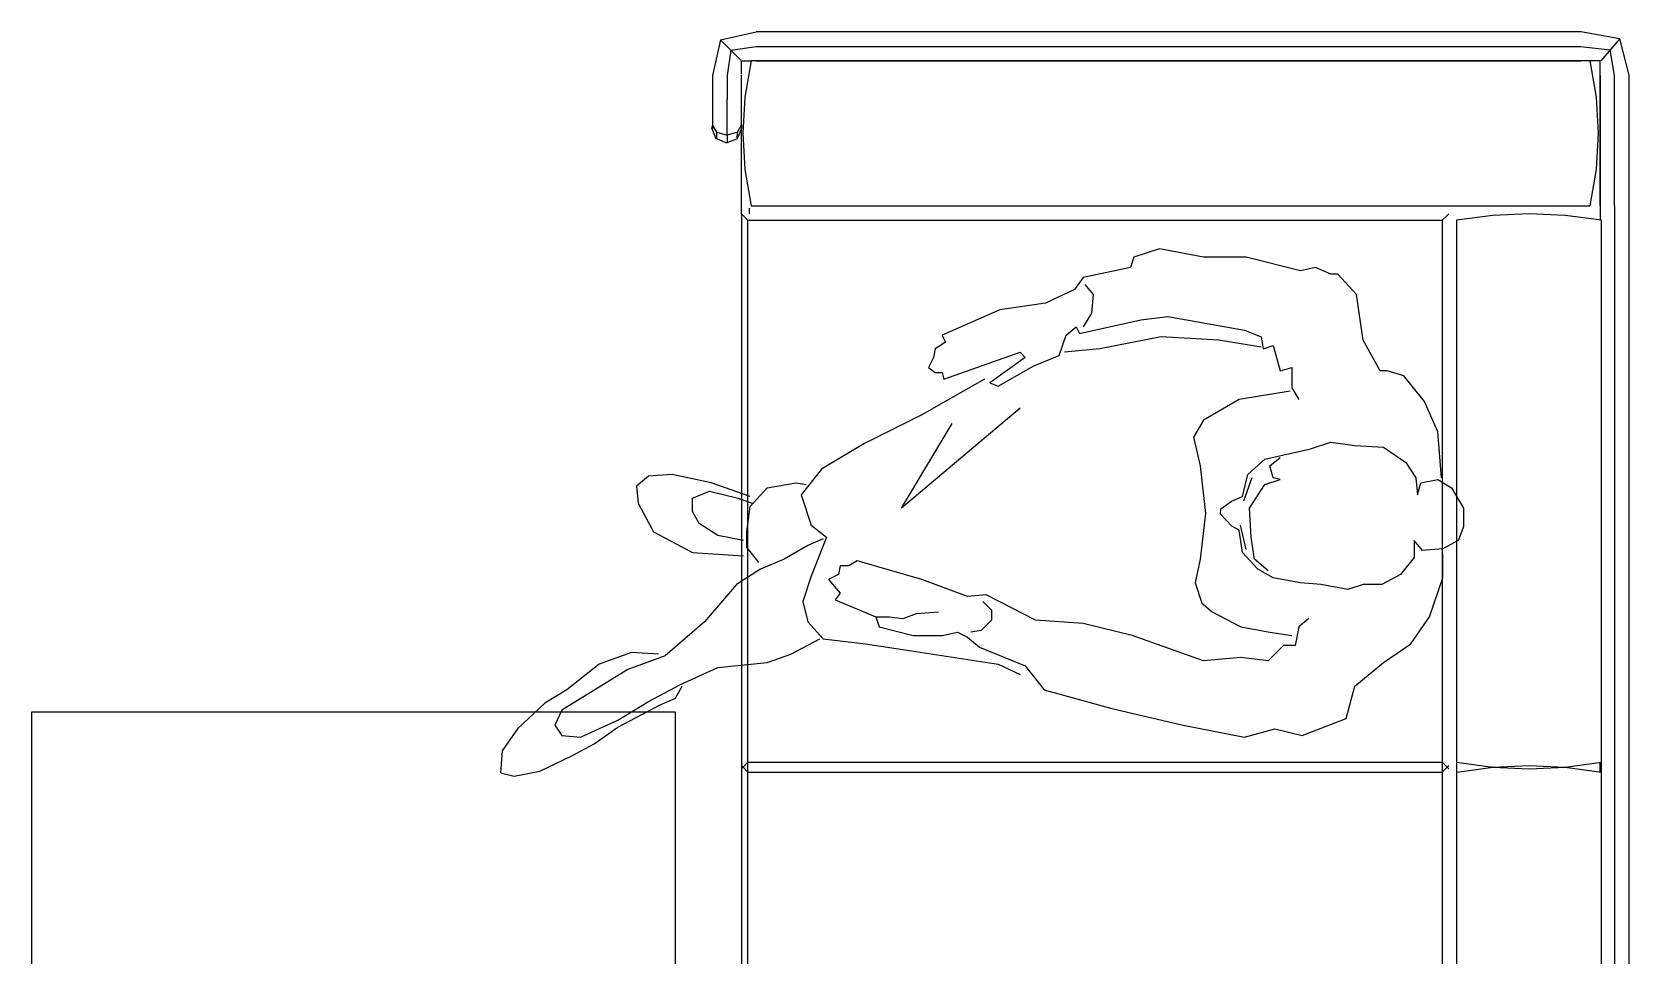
# Model space of a CAD drawing. Header units: millimetres. Extents: x 1531071 to 1560283, y -701792 to -691067.
# Drawn here: x 1547913.2 to 1548062.2, y -696858.6 to -696772.5 of the extents above; entities that cross this region are included whole.
import ezdxf

# ---------------------------------------------------------------- set-up
doc = ezdxf.new("R2010")
doc.units = ezdxf.units.MM
doc.header["$LTSCALE"] = 20
doc.header["$MEASUREMENT"] = 0
doc.layers.add('mebel', color=21, linetype='Continuous')
doc.layers.add('PLEPO', color=8, linetype='Continuous')
doc.layers.add('wall ext', color=30, linetype='Continuous', lineweight=30)

# ---------------------------------------------------------------- blocks, each defined once
blk = doc.blocks.new('werr')
at = {"layer": 'mebel'}
for p, q in [((1475475.3, -813349.8), (1475511.7, -813343.3)), ((1475511.7, -813343.3), (1476281.1, -813343.3)), ((1476314.3, -813350.7), (1476281.1, -813343.3)), ((1475466.6, -813383.8), (1475475.3, -813349.8)), ((1475475.3, -813349.8), (1475477.9, -813352.8)), ((1475477.9, -813352.8), (1475493, -813370.2)), ((1475480.1, -813383.9), (1475484.2, -813360)), ((1475511.6, -813356.8), (1475484.2, -813360)), ((1476281, -813356.8), (1475511.6, -813356.8)), ((1476304.7, -813360.2), (1476281, -813356.8)), ((1476311.5, -813353.5), (1476295.2, -813369.8)), ((1476311.5, -813353.5), (1476314.3, -813350.7)), ((1476314.3, -813350.7), (1476321.6, -813383.9)), ((1475493.7, -813370.4), (1475502.8, -813370.4)), ((1475493.7, -813505.5), (1475493.7, -813370.4)), ((1475497.1, -813404.1), (1475502.8, -813370.4)), ((1475502.8, -813370.4), (1476285.7, -813370.4)), ((1476281, -813370.3), (1475511.6, -813370.3)), ((1476294.6, -813370.4), (1476285.7, -813370.4)), ((1476285.7, -813370.4), (1476291.5, -813404.1)), ((1476294.6, -813382.8), (1476294.6, -813370.4)), ((1476304.7, -813360.2), (1476308.1, -813383.9)), ((1475466.6, -813505.5), (1475466.6, -813383.8)), ((1475480.1, -813505.5), (1475480.1, -813383.9)), ((1475493.6, -813383.9), (1475493.6, -813505.5)), ((1476294.6, -813430), (1476294.6, -813383.8)), ((1476308.1, -813383.9), (1476308.1, -813406.4)), ((1476321.6, -813383.9), (1476321.6, -813395.1)), ((1475495.2, -813437.9), (1475497.1, -813404.1)), ((1476291.5, -813404.1), (1476293.4, -813437.9)), ((1476321.6, -813395.1), (1476321.6, -813406.4)), ((1476308.1, -813439.6), (1476308.1, -813406.4)), ((1476321.6, -813406.4), (1476321.6, -813430)), ((1476294.6, -813430), (1476294.6, -813433.4)), ((1476298.5, -813436.8), (1476294.6, -813430)), ((1476294.6, -813433.4), (1476298.6, -813443)), ((1476294.6, -813433.5), (1476298.6, -813443)), ((1476294.6, -813513), (1476294.6, -813433.5)), ((1476317.6, -813436.8), (1476321.6, -813430)), ((1476322.4, -813433.4), (1476318.5, -813442.9)), ((1476321.6, -813430), (1476321.6, -813433.4)), ((1476322.4, -813433.4), (1476321.6, -813431.3)), ((1476321.6, -813433.4), (1476322.4, -813433.4)), ((1475497.1, -813471.7), (1475495.2, -813437.9)), ((1476293.4, -813437.9), (1476291.5, -813471.7)), ((1476298.5, -813436.8), (1476308.1, -813439.6)), ((1476298.6, -813443), (1476298.5, -813436.8)), ((1476298.6, -813443), (1476308.1, -813446.9)), ((1476303.8, -813445.1), (1476308.1, -813446.9)), ((1476317.6, -813436.8), (1476308.1, -813439.6)), ((1476308.1, -813439.6), (1476308.1, -813446.9)), ((1476308.1, -813446.9), (1476308.2, -813446.9)), ((1476308.1, -813446.9), (1476309, -813446.9)), ((1476309, -813446.9), (1476318.5, -813442.9)), ((1476317.7, -813442.9), (1476317.6, -813436.8)), ((1476318.5, -813442.9), (1476317.7, -813442.9)), ((1475502.8, -813505.5), (1475497.1, -813471.7)), ((1476291.5, -813471.7), (1476285.7, -813505.5)), ((1475466.6, -815176.2), (1475466.6, -813505.5)), ((1475480.1, -813505.5), (1475480.1, -815176.2)), ((1475493.7, -813505.5), (1475493.7, -813518.8)), ((1476285.7, -813505.5), (1475502.8, -813505.5)), ((1476287.4, -813507.7), (1476287.4, -813513)), ((1475492.3, -813519), (1475526.1, -813514.5)), ((1475492.3, -814322.6), (1475492.3, -813519)), ((1475526.1, -813514.5), (1475559.9, -813513)), ((1475559.9, -813513), (1475593.7, -813514.5)), ((1475593.7, -813514.5), (1475627.5, -813519)), ((1475627.5, -813519), (1475627.5, -814322.6)), ((1475634.9, -813513), (1475636.4, -813514.5)), ((1475636.4, -813514.5), (1475640.9, -813519)), ((1476288.7, -813519), (1475640.9, -813519)), ((1475640.9, -813519), (1475640.9, -814322.6)), ((1476288.7, -813519), (1476293.2, -813514.5)), ((1476288.7, -814322.6), (1476288.7, -813519)), ((1476293.2, -813514.5), (1476294.7, -813513)), ((1476294.7, -813513), (1476294.7, -814328.5)), ((1475526.1, -814029.4), (1475492.3, -814024.9)), ((1475526.1, -814029.5), (1475492.3, -814034)), ((1475493.7, -814033.8), (1475493.7, -814025.1)), ((1475559.9, -814028), (1475526.1, -814029.5)), ((1475559.9, -814030.9), (1475526.1, -814029.4)), ((1475593.7, -814029.5), (1475559.9, -814028)), ((1475593.7, -814029.4), (1475559.9, -814030.9)), ((1475593, -814029.5), (1475593.7, -814029.4)), ((1475593.7, -814029.5), (1475593, -814029.5)), ((1475627.5, -814024.9), (1475593.7, -814029.4)), ((1475627.4, -814034), (1475593.7, -814029.5)), ((1475634.9, -814028), (1475636.4, -814029.5)), ((1475636.4, -814029.4), (1475634.9, -814030.9)), ((1475640.9, -814024.9), (1475636.4, -814029.4)), ((1475636.4, -814029.5), (1475640.9, -814034)), ((1476288.7, -814024.9), (1475640.9, -814024.9)), ((1476293.2, -814029.4), (1476288.7, -814024.9)), ((1476293.2, -814029.5), (1476288.7, -814034)), ((1476294.7, -814028), (1476293.2, -814029.5)), ((1476294.7, -814030.9), (1476293.2, -814029.4)), ((1476288.7, -814034), (1475640.9, -814034))]:
    blk.add_line(p, q, dxfattribs=at)

msp = doc.modelspace()

# ---------------------------------------------------------------- linework, layer by layer
at = {"ltscale": 0.5}
msp.add_lwpolyline([(1547973.18, -696835.91), (1547973.18, -696915.91), (1547913.18, -696915.91), (1547913.18, -696835.91)], close=True, dxfattribs=at)
at = {"layer": 'PLEPO', "color": 1}
for p, q in [((1548011.4, -696796.01, -45.43), (1548012.19, -696796.96, -45.43)), ((1548012.19, -696796.96, -45.43), (1548012.03, -696798.7, -45.43)), ((1548012.03, -696798.7, -45.43), (1548011.24, -696799.97, -45.43)), ((1548026.98, -696814.05, -45.43), (1548026.21, -696816.23, -45.43)), ((1548025.9, -696818.49, -45.43), (1548026.44, -696820.74, -45.43)), ((1548001.89, -696825.61, -45.43), (1548002.69, -696826.4, -45.43)), ((1548002.69, -696826.4, -45.43), (1548002.69, -696827.35, -45.43)), ((1547991.91, -696827.03, -45.43), (1547993.18, -696827.03, -45.43)), ((1547993.18, -696827.03, -45.43), (1547994.45, -696827.19, -45.43)), ((1547994.45, -696827.19, -45.43), (1547995.71, -696826.72, -45.43)), ((1547995.71, -696826.72, -45.43), (1547997.77, -696826.56, -45.43)), ((1548002.69, -696827.35, -45.43), (1548001.73, -696828.3, -45.43)), ((1548001.73, -696828.3, -45.43), (1548000.78, -696828.46, -45.43))]:
    msp.add_line(p, q, dxfattribs=at)
at = {"layer": 'PLEPO', "color": 1, "elevation": -45.43}
for points in [[(1548044.67, -696814.05), (1548044.35, -696809.78), (1548043.08, -696806.93), (1548041.18, -696804.56), (1548039.6, -696804.08), (1548038.96, -696804.08), (1548037.38, -696801.23), (1548036.74, -696796.96), (1548035, -696795.06), (1548034.37, -696795.06), (1548032.94, -696794.43), (1548031.52, -696794.74), (1548026.45, -696793.48), (1548022.49, -696793.48), (1548018.37, -696792.69), (1548015.99, -696793.48), (1548015.68, -696794.43), (1548011.24, -696795.38), (1548010.45, -696796.49), (1548007.75, -696797.75), (1548003.48, -696798.38), (1547998.09, -696800.76), (1547998.41, -696801.39), (1547997.46, -696802.03), (1547997.3, -696802.82), (1547996.82, -696803.77), (1547997.46, -696804.24), (1547998.09, -696804.24), (1547998.25, -696804.87), (1548005.38, -696802.34), (1548005.85, -696802.82), (1548002.53, -696805.19), (1548003.32, -696805.51), (1548006.65, -696803.61), (1548009.02, -696802.66), (1548009.66, -696800.76), (1548010.61, -696799.97), (1548010.92, -696800.6), (1548016.63, -696799.33), (1548019.16, -696799.02), (1548026.29, -696800.28), (1548027.87, -696800.92), (1548028.03, -696802.03), (1548028.98, -696801.71), (1548029.62, -696804.08), (1548030.72, -696803.77), (1548030.72, -696805.67), (1548031.36, -696806.77)], [(1548027.87, -696801.87), (1548023.91, -696801.23), (1548018.53, -696800.92), (1548012.82, -696802.03), (1548009.5, -696802.34)], [(1548002.05, -696804.87), (1547996.19, -696808.2), (1547990.8, -696810.89), (1547986.84, -696813.26), (1547984.94, -696815.64), (1547985.89, -696818.49), (1547987.32, -696819.59), (1547985.89, -696823.23), (1547985.1, -696825.61), (1547985.58, -696827.51), (1547987, -696829.09), (1547990.96, -696829.57), (1547995.24, -696830.2), (1548003.32, -696831.47), (1548005.38, -696832.42)], [(1548030.57, -696805.98), (1548025.81, -696806.77), (1548022.49, -696808.67), (1548021.54, -696810.26), (1548022.17, -696812.95), (1548022.65, -696817.38), (1548022.17, -696821.65), (1548021.7, -696823.87), (1548022.33, -696825.77), (1548023.28, -696826.56), (1548025.97, -696827.98), (1548028.67, -696828.46), (1548030.72, -696828.77)], [(1548005.38, -696807.57), (1547994.29, -696816.9), (1547999.04, -696808.99)], [(1548028.51, -696822.76), (1548027.24, -696821.65), (1548026.92, -696819.59), (1548026.76, -696816.9), (1548028.19, -696814.69), (1548029.62, -696814.21), (1548028.98, -696814.05), (1548028.67, -696812.95), (1548029.62, -696812.16)], [(1547980.19, -696815.8), (1547976.55, -696814.53), (1547972.9, -696813.74), (1547970.69, -696813.9), (1547969.58, -696814.85), (1547969.73, -696816.43), (1547971.16, -696819.12), (1547974.8, -696821.02), (1547979.56, -696821.34)], [(1547980.98, -696821.97), (1547979.87, -696820.54), (1547979.87, -696819.12), (1547980.19, -696816.75), (1547981.77, -696815), (1547984.47, -696814.53), (1547985.42, -696814.69)], [(1547979.56, -696819.91), (1547977.18, -696819.44), (1547975.44, -696818.33), (1547974.8, -696817.22), (1547974.8, -696815.95), (1547976.39, -696815.32), (1547979.08, -696815.95), (1547980.35, -696816.43)], [(1547987, -696819.75), (1547985.58, -696820.39), (1547983.36, -696821.65), (1547981.14, -696822.6), (1547978.92, -696824.03), (1547975.91, -696827.51), (1547972.27, -696830.67), (1547968.78, -696831.94), (1547962.61, -696835.74), (1547961.97, -696837.16), (1547962.61, -696838.11), (1547964.35, -696838.27), (1547967.83, -696836.69), (1547970.69, -696834.95), (1547973.7, -696833.36), (1547977.18, -696831.78), (1547981.77, -696831.31), (1547983.99, -696830.52), (1547986.69, -696829.09)], [(1548032.31, -696827.19), (1548031.36, -696827.98), (1548031.04, -696829.72), (1548029.93, -696829.72), (1548028.51, -696831.15), (1548025.97, -696830.83), (1548022.49, -696831.15), (1548015.83, -696828.77), (1548011.24, -696827.67), (1548006.8, -696827.35), (1548002.21, -696824.98), (1548000.47, -696825.13), (1547996.19, -696823.55), (1547990.17, -696821.81), (1547989.38, -696822.29), (1547988.59, -696822.29), (1547988.43, -696823.08), (1547987.48, -696823.55), (1547988.59, -696824.82), (1547988.11, -696825.45), (1547991.91, -696827.03), (1547992.23, -696827.98), (1547995.4, -696828.77), (1547998.09, -696828.77), (1547999.52, -696828.46), (1548000.47, -696828.93), (1548001.58, -696829.88), (1548005.85, -696831.62), (1548007.6, -696833.84), (1548013.93, -696835.58), (1548020.59, -696837.16), (1548026.29, -696838.27), (1548029.14, -696837.48), (1548031.68, -696838.11), (1548035.79, -696836.53), (1548036.59, -696833.52), (1548039.28, -696831.31), (1548041.81, -696829.57), (1548043.56, -696827.03), (1548044.82, -696823.39), (1548044.82, -696821.18)], [(1547971.64, -696830.52), (1547969.1, -696830.36), (1547966.09, -696831.47), (1547963.08, -696833.84), (1547961.02, -696835.11), (1547958.49, -696837.48), (1547957.06, -696839.54), (1547956.9, -696841.6), (1547958.17, -696841.91), (1547960.55, -696841.44), (1547963.56, -696840.01), (1547965.62, -696838.9), (1547967.83, -696837.32), (1547971.79, -696835.26), (1547973.22, -696834.63), (1547973.85, -696833.52)]]:
    msp.add_lwpolyline(points, dxfattribs=at)
msp.add_lwpolyline([(1548024.1, -696816.96), (1548025.08, -696816.25), (1548026.13, -696815.8), (1548026.61, -696813.74), (1548028.19, -696812.31), (1548032.47, -696811.36), (1548034.37, -696810.73), (1548036.59, -696811.05), (1548039.28, -696811.21), (1548041.34, -696812.63), (1548042.29, -696814.05), (1548042.45, -696815.64), (1548042.76, -696814.53), (1548044.35, -696814.21), (1548045.62, -696815), (1548046.73, -696816.9), (1548046.73, -696818.64), (1548046.25, -696819.91), (1548044.82, -696820.7), (1548042.92, -696820.86), (1548042.13, -696819.91), (1548042.13, -696821.49), (1548040.86, -696823.08), (1548039.12, -696824.03), (1548037.38, -696824.03), (1548035.95, -696824.5), (1548033.42, -696824.03), (1548031.52, -696823.87), (1548028.98, -696823.39), (1548027.56, -696822.6), (1548026.13, -696821.02), (1548025.81, -696818.96), (1548025.11, -696818.57), (1548024.06, -696817.47)], close=True, dxfattribs=at)

# ---------------------------------------------------------------- block references
at = {"layer": 'wall ext', "color": 0, "lineweight": -3, "xscale": -0.1, "yscale": 0.1, "zscale": 0.1}
msp.add_blockref('werr', (1695608.84, -615438.12), dxfattribs=at)

doc.saveas('drawing.dxf')
